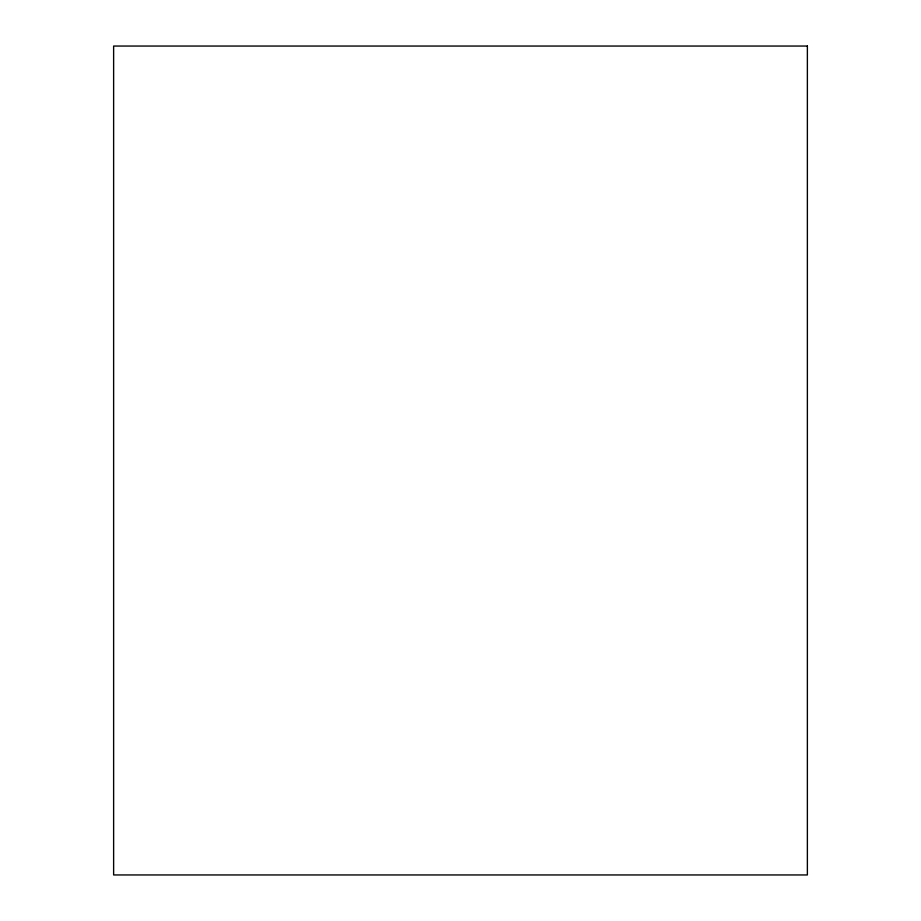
<?xml version="1.0" encoding="UTF-8"?>
<svg xmlns="http://www.w3.org/2000/svg" width="921" height="921" viewBox="0 0 921 921"><rect width="100%" height="100%" fill="white"/><g stroke="black" fill="none" stroke-linecap="round" stroke-linejoin="round"><path stroke-width="1.38" d="M807.372 46.05L113.628 46.05L113.628 874.95L807.372 874.95L807.372 46.05"/></g></svg>
